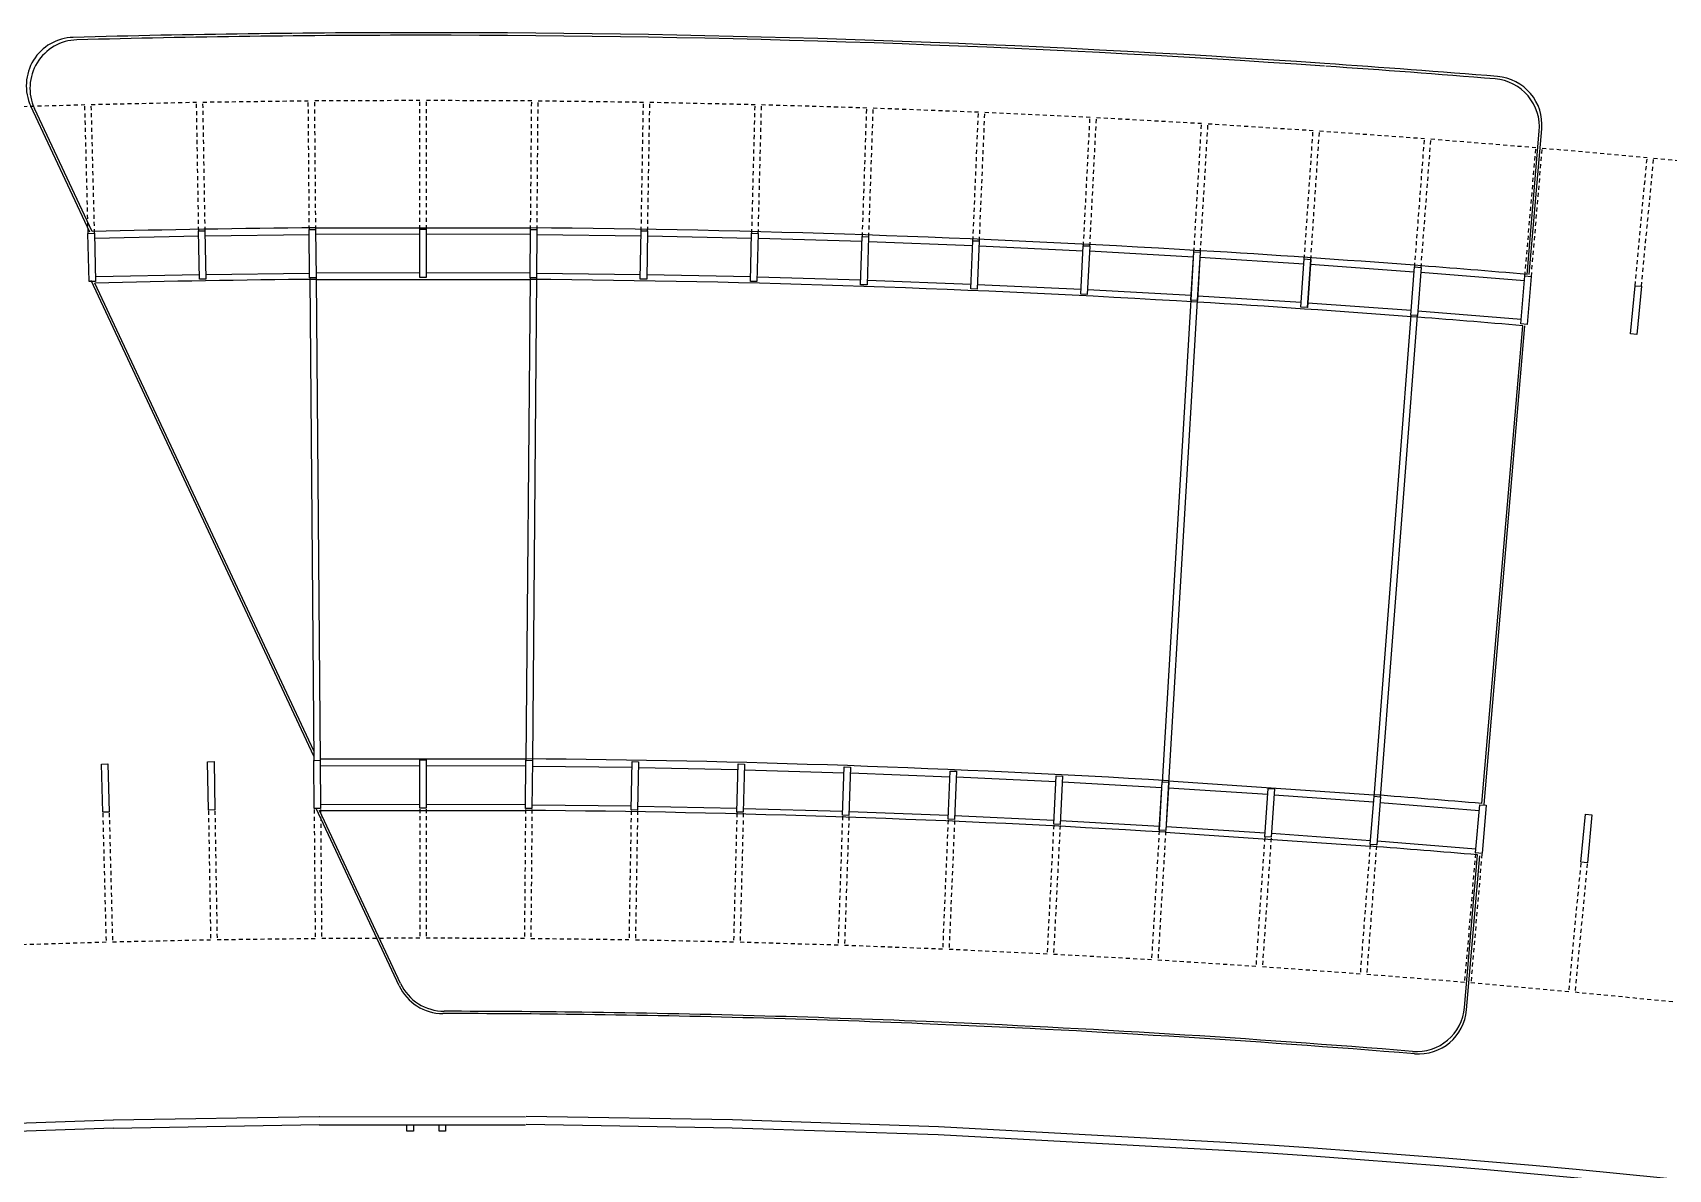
# Model space of a CAD drawing. Header units: millimetres. Extents: x 2757 to 3055, y 1102 to 1216.
# Drawn here: x 2898.9 to 2949.7, y 1151.2 to 1186.5 of the extents above; entities that cross this region are included whole.
import ezdxf

# ---------------------------------------------------------------- set-up
doc = ezdxf.new("R2010")
doc.units = ezdxf.units.MM
doc.linetypes.add('HIDDEN2', pattern=[0.1875, 0.125, -0.0625])
for name, color, linetype in [('AR-ALV-VT1', 2, 'Continuous'), ('BANC', 2, 'Continuous'), ('ESTR', 3, 'Continuous'), ('PISO', 1, 'Continuous'), ('PROJ', 1, 'HIDDEN2')]:
    doc.layers.add(name, color=color, linetype=linetype)

# ---------------------------------------------------------------- blocks, each defined once
blk = doc.blocks.new('PILAR-SLC')
for points in [[(0.197, -26.487), (0.197, -27.987), (-0.003, -27.987), (-0.003, -26.487)], [(0.197, -42.97), (0.197, -44.47), (-0.003, -44.47), (-0.003, -42.97)]]:
    blk.add_lwpolyline(points, close=True)

msp = doc.modelspace()

# ---------------------------------------------------------------- linework, layer by layer
at = {"layer": 'AR-ALV-VT1'}
for points in [[(3021.612, 1136.339, 0.05916), (2935.976, 1152.005), (2927.053, 1152.488), (2920.658, 1152.701)], [(3021.406, 1136.119, 0.058865), (2935.936, 1151.757), (2927.044, 1152.238)]]:
    msp.add_lwpolyline(points, format="xyb", dxfattribs=at)
at = {"layer": 'BANC'}
for p, q in [((2895.033, 1152.488), (2901.434, 1152.703)), ((2895.041, 1152.238), (2901.442, 1152.453)), ((2901.428, 1152.701), (2907.832, 1152.807)), ((2901.432, 1152.451), (2907.836, 1152.557)), ((2907.826, 1152.805), (2914.231, 1152.801)), ((2907.826, 1152.555), (2914.231, 1152.551)), ((2910.551, 1152.551), (2910.751, 1152.551)), ((2910.551, 1152.351), (2910.551, 1152.551)), ((2910.751, 1152.551), (2910.751, 1152.351)), ((2911.551, 1152.551), (2911.751, 1152.551)), ((2911.551, 1152.351), (2911.551, 1152.551)), ((2911.751, 1152.551), (2911.751, 1152.351)), ((2920.654, 1152.451), (2914.25, 1152.557)), ((2920.658, 1152.701), (2914.254, 1152.807)), ((2927.044, 1152.238), (2920.654, 1152.451)), ((2910.751, 1152.351), (2910.551, 1152.351)), ((2911.751, 1152.351), (2911.551, 1152.351))]:
    msp.add_line(p, q, dxfattribs=at)
at = {"layer": 'PISO'}
for p, q in [((2900.704, 1180.268), (2898.872, 1184.182)), ((2900.774, 1180.285), (2898.985, 1184.105)), ((2945.405, 1178.951), (2945.792, 1183.478)), ((2945.336, 1178.957), (2945.715, 1183.404)), ((2907.734, 1180.402), (2914.373, 1180.402)), ((2900.853, 1180.087), (2904.089, 1180.156)), ((2904.286, 1180.159), (2907.523, 1180.2)), ((2907.72, 1180.202), (2910.957, 1180.216)), ((2911.154, 1180.216), (2914.391, 1180.202)), ((2914.588, 1180.2), (2917.824, 1180.159)), ((2918.022, 1180.155), (2921.258, 1180.087)), ((2921.455, 1180.082), (2924.69, 1179.985)), ((2924.888, 1179.978), (2928.122, 1179.854)), ((2928.319, 1179.846), (2931.552, 1179.694)), ((2931.754, 1179.834), (2931.554, 1179.845)), ((2931.75, 1179.684), (2934.981, 1179.505)), ((2935.178, 1179.494), (2938.409, 1179.287)), ((2900.885, 1178.887), (2904.107, 1178.956)), ((2904.308, 1178.959), (2907.53, 1179)), ((2907.533, 1178.85), (2907.661, 1163.841)), ((2907.731, 1179.002), (2910.954, 1179.016)), ((2907.733, 1178.852), (2907.861, 1163.843)), ((2911.155, 1179.016), (2914.378, 1179.002)), ((2914.373, 1178.852), (2914.245, 1163.843)), ((2914.573, 1178.85), (2914.445, 1163.841)), ((2914.579, 1179), (2917.802, 1178.959)), ((2918.003, 1178.956), (2921.225, 1178.887)), ((2921.426, 1178.882), (2924.647, 1178.786)), ((2938.606, 1179.274), (2941.834, 1179.04)), ((2942.031, 1179.024), (2945.257, 1178.763)), ((2907.66, 1163.998), (2900.745, 1178.768)), ((2907.658, 1164.166), (2900.86, 1178.686)), ((2907.734, 1178.802), (2914.373, 1178.802)), ((2924.848, 1178.779), (2928.069, 1178.656)), ((2928.27, 1178.647), (2931.489, 1178.496)), ((2931.69, 1178.486), (2934.907, 1178.308)), ((2934.895, 1178.158), (2934.001, 1163.175)), ((2935.095, 1178.146), (2934.201, 1163.163)), ((2935.108, 1178.296), (2938.324, 1178.09)), ((2938.525, 1178.076), (2941.739, 1177.843)), ((2941.725, 1177.694), (2940.576, 1162.728)), ((2941.924, 1177.679), (2940.775, 1162.713)), ((2941.94, 1177.828), (2945.152, 1177.567)), ((2943.933, 1162.526), (2945.2, 1177.363)), ((2944.001, 1162.501), (2945.269, 1177.357)), ((2907.86, 1163.915), (2914.246, 1163.914)), ((2907.862, 1163.693), (2910.951, 1163.706)), ((2911.155, 1163.706), (2914.245, 1163.693)), ((2914.449, 1163.691), (2917.538, 1163.651)), ((2917.742, 1163.648), (2920.831, 1163.582)), ((2921.035, 1163.577), (2924.123, 1163.485)), ((2924.327, 1163.478), (2927.414, 1163.36)), ((2927.618, 1163.351), (2930.704, 1163.206)), ((2930.908, 1163.196), (2933.993, 1163.025)), ((2934.205, 1163.233), (2940.581, 1162.798)), ((2934.196, 1163.013), (2937.28, 1162.816)), ((2937.483, 1162.802), (2940.565, 1162.578)), ((2910.309, 1156.87), (2907.732, 1162.376)), ((2907.838, 1162.315), (2914.246, 1162.314)), ((2910.354, 1156.94), (2907.838, 1162.315)), ((2907.873, 1162.493), (2910.95, 1162.506)), ((2911.157, 1162.506), (2914.233, 1162.493)), ((2914.44, 1162.491), (2917.516, 1162.452)), ((2917.723, 1162.448), (2920.799, 1162.383)), ((2921.005, 1162.377), (2924.081, 1162.286)), ((2924.287, 1162.279), (2927.362, 1162.161)), ((2927.568, 1162.152), (2930.642, 1162.008)), ((2940.768, 1162.563), (2943.847, 1162.313)), ((2930.848, 1161.997), (2933.92, 1161.827)), ((2934.096, 1161.637), (2940.472, 1161.201)), ((2934.126, 1161.815), (2937.197, 1161.619)), ((2937.403, 1161.604), (2940.471, 1161.382)), ((2940.677, 1161.366), (2943.744, 1161.118)), ((2943.393, 1156.198), (2943.797, 1160.932)), ((2943.457, 1156.122), (2943.865, 1160.907))]:
    msp.add_line(p, q, dxfattribs=at)
for centre, radius, start, end in [((2900.23, 1184.818), 1.5, 91.5197, 205.0883), ((2900.344, 1184.741), 1.5, 91.504, 205.0883), ((2911.053, 776.853), 409.609, 90.00037, 91.51966), ((2911.053, 776.853), 409.529, 90.00037, 91.50404), ((2911.053, 776.853), 409.609, 86.08131, 90.00037), ((2911.053, 776.773), 409.609, 86.08131, 90.00037), ((2911.053, 776.853), 409.609, 85.3276, 86.08131), ((2911.053, 776.853), 409.529, 85.33747, 86.07542), ((2944.221, 1183.531), 1.5, 355.1219, 85.3375), ((2944.297, 1183.605), 1.5, 355.1219, 85.3276), ((2911.053, 776.853), 403.563, 90.47297, 91.45959), ((2911.053, 776.853), 403.563, 86.57154, 89.52679), ((2911.053, 776.853), 403.563, 85.62447, 86.57154), ((2911.053, 776.853), 403.563, 85.12689, 85.62447), ((2911.053, 776.853), 401.963, 90.47317, 91.45307), ((2911.053, 776.853), 401.963, 86.57149, 89.52683), ((2910.958, 775.255), 403.563, 85.62447, 86.57154), ((2911.053, 776.853), 401.963, 85.12691, 85.62439), ((2911.028, 776.925), 387.003, 86.56656, 89.52353), ((2911.028, 776.925), 387.003, 85.12244, 85.62038), ((2911.028, 776.925), 385.403, 86.56652, 89.52345), ((2911.028, 776.925), 385.403, 85.12244, 85.6202), ((2911.668, 1157.506), 1.5, 205.0883, 269.9075), ((2911.713, 1157.576), 1.5, 205.0883, 269.9008), ((2911.053, 776.853), 379.154, 89.24451, 89.90747), ((2911.053, 776.853), 379.224, 89.255, 89.90079), ((2911.053, 776.853), 379.224, 87.63917, 89.255), ((2941.899, 1156.325), 1.5, 265.3529, 355.1219), ((2941.963, 1156.25), 1.5, 265.3424, 355.1219), ((2911.053, 776.853), 379.154, 87.65561, 89.24451), ((2911.053, 776.853), 379.154, 85.34243, 87.65561), ((2911.053, 776.853), 379.224, 85.35293, 87.63917)]:
    msp.add_arc(centre, radius, start, end, dxfattribs=at)
at = {"layer": 'PROJ'}
for p, q in [((2897.281, 1184.133), (2900.549, 1184.23)), ((2900.651, 1180.232), (2900.549, 1184.23)), ((2900.749, 1184.235), (2904.017, 1184.305)), ((2900.851, 1180.237), (2900.749, 1184.235)), ((2904.085, 1180.306), (2904.017, 1184.305)), ((2904.217, 1184.308), (2907.487, 1184.35)), ((2904.285, 1180.309), (2904.217, 1184.308)), ((2907.521, 1180.35), (2907.487, 1184.35)), ((2907.687, 1184.352), (2910.956, 1184.366)), ((2907.721, 1180.352), (2907.687, 1184.352)), ((2910.956, 1180.366), (2910.956, 1184.366)), ((2911.156, 1180.366), (2911.156, 1184.366)), ((2911.156, 1184.366), (2914.425, 1184.352)), ((2914.391, 1180.352), (2914.425, 1184.352)), ((2914.591, 1180.35), (2914.625, 1184.35)), ((2914.625, 1184.35), (2917.895, 1184.308)), ((2917.826, 1180.309), (2917.895, 1184.308)), ((2918.026, 1180.305), (2918.094, 1184.305)), ((2918.094, 1184.305), (2921.363, 1184.235)), ((2921.261, 1180.237), (2921.363, 1184.235)), ((2921.461, 1180.231), (2921.563, 1184.23)), ((2921.563, 1184.23), (2924.831, 1184.133)), ((2924.695, 1180.135), (2924.831, 1184.133)), ((2924.895, 1180.128), (2925.031, 1184.126)), ((2925.031, 1184.126), (2928.298, 1184.001)), ((2928.128, 1180.004), (2928.298, 1184.001)), ((2928.328, 1179.996), (2928.498, 1183.992)), ((2928.498, 1183.992), (2931.764, 1183.839)), ((2931.559, 1179.844), (2931.764, 1183.839)), ((2931.759, 1179.834), (2931.963, 1183.829)), ((2931.963, 1183.829), (2935.228, 1183.648)), ((2934.99, 1179.655), (2935.228, 1183.648)), ((2935.189, 1179.643), (2935.428, 1183.636)), ((2935.428, 1183.636), (2938.69, 1183.427)), ((2938.418, 1179.437), (2938.69, 1183.427)), ((2938.618, 1179.423), (2938.89, 1183.414)), ((2938.89, 1183.414), (2942.151, 1183.177)), ((2941.845, 1179.189), (2942.151, 1183.177)), ((2942.044, 1179.174), (2942.35, 1183.162)), ((2942.35, 1183.162), (2945.609, 1182.898)), ((2945.269, 1178.912), (2945.609, 1182.898)), ((2945.468, 1178.895), (2945.808, 1182.881)), ((2945.808, 1182.881), (2949.065, 1182.589)), ((2948.691, 1178.607), (2949.065, 1182.589)), ((2948.89, 1178.588), (2949.264, 1182.57)), ((2949.264, 1182.57), (2952.517, 1182.251)), ((2901.105, 1162.227), (2901.208, 1158.229)), ((2901.305, 1162.232), (2901.408, 1158.234)), ((2904.387, 1162.298), (2904.455, 1158.299)), ((2904.587, 1162.301), (2904.655, 1158.302)), ((2907.669, 1162.341), (2907.703, 1158.341)), ((2907.869, 1162.343), (2907.903, 1158.343)), ((2910.951, 1162.356), (2910.951, 1158.356)), ((2911.151, 1162.356), (2911.151, 1158.356)), ((2914.233, 1162.343), (2914.199, 1158.343)), ((2914.433, 1162.341), (2914.399, 1158.341)), ((2917.514, 1162.302), (2917.446, 1158.302)), ((2917.714, 1162.298), (2917.646, 1158.299)), ((2920.796, 1162.233), (2920.694, 1158.234)), ((2920.996, 1162.227), (2920.894, 1158.229)), ((2924.076, 1162.136), (2923.94, 1158.138)), ((2924.276, 1162.129), (2924.14, 1158.131)), ((2927.356, 1162.011), (2927.186, 1158.014)), ((2927.556, 1162.002), (2927.386, 1158.006)), ((2930.635, 1161.858), (2930.43, 1157.863)), ((2930.834, 1161.848), (2930.63, 1157.853)), ((2933.912, 1161.677), (2933.673, 1157.685)), ((2934.111, 1161.665), (2933.873, 1157.673)), ((2937.187, 1161.469), (2936.915, 1157.478)), ((2937.387, 1161.455), (2937.114, 1157.465)), ((2940.461, 1161.232), (2940.154, 1157.244)), ((2940.66, 1161.217), (2940.354, 1157.229)), ((2943.732, 1160.968), (2943.392, 1156.983)), ((2943.931, 1160.951), (2943.591, 1156.966)), ((2947.001, 1160.676), (2946.627, 1156.694)), ((2947.2, 1160.657), (2946.826, 1156.675)), ((2898.161, 1158.138), (2901.208, 1158.229)), ((2901.408, 1158.234), (2904.455, 1158.299)), ((2904.655, 1158.302), (2907.703, 1158.341)), ((2907.903, 1158.343), (2910.951, 1158.356)), ((2911.151, 1158.356), (2914.199, 1158.343)), ((2914.399, 1158.341), (2917.446, 1158.302)), ((2917.646, 1158.299), (2920.694, 1158.234)), ((2920.894, 1158.229), (2923.94, 1158.138)), ((2924.14, 1158.131), (2927.186, 1158.014)), ((2927.386, 1158.006), (2930.43, 1157.863)), ((2930.63, 1157.853), (2933.673, 1157.685)), ((2933.873, 1157.673), (2936.915, 1157.478)), ((2937.114, 1157.465), (2940.154, 1157.244)), ((2940.354, 1157.229), (2943.392, 1156.983)), ((2943.591, 1156.966), (2946.627, 1156.694)), ((2946.826, 1156.675), (2949.859, 1156.377))]:
    msp.add_line(p, q, dxfattribs=at)

# ---------------------------------------------------------------- block references
at = {"layer": 'ESTR'}
for p, rotation in [((2903.632, 1206.789), 0.975609756097561), ((2907.292, 1206.836), 0.4878048780487805), ((2914.614, 1206.838), 359.5121951219512), ((2918.275, 1206.792), 359.0243902439025), ((2899.972, 1206.71), 1.463414634146342), ((2921.935, 1206.715), 358.5365853658537), ((2925.594, 1206.607), 358.0487804878048), ((2929.252, 1206.467), 357.5609756097561), ((2932.909, 1206.297), 357.0731707317073), ((2936.565, 1206.095), 356.5853658536586), ((2936.569, 1206.095), 356.5853658536586), ((2940.218, 1205.862), 356.0975609756098), ((2940.222, 1205.862), 356.0975609756097), ((2943.874, 1205.598), 355.6097560975607), ((2947.523, 1205.303), 355.1219512195125), ((2951.169, 1204.977), 354.634146341463)]:
    msp.add_blockref('PILAR-SLC', p, dxfattribs=dict(at, rotation=rotation))
msp.add_blockref('PILAR-SLC', (2910.953, 1206.853), dxfattribs=at)
msp.add_blockref('PILAR-SLC', (2910.953, 1206.853), dxfattribs=at)

doc.saveas('drawing.dxf')
